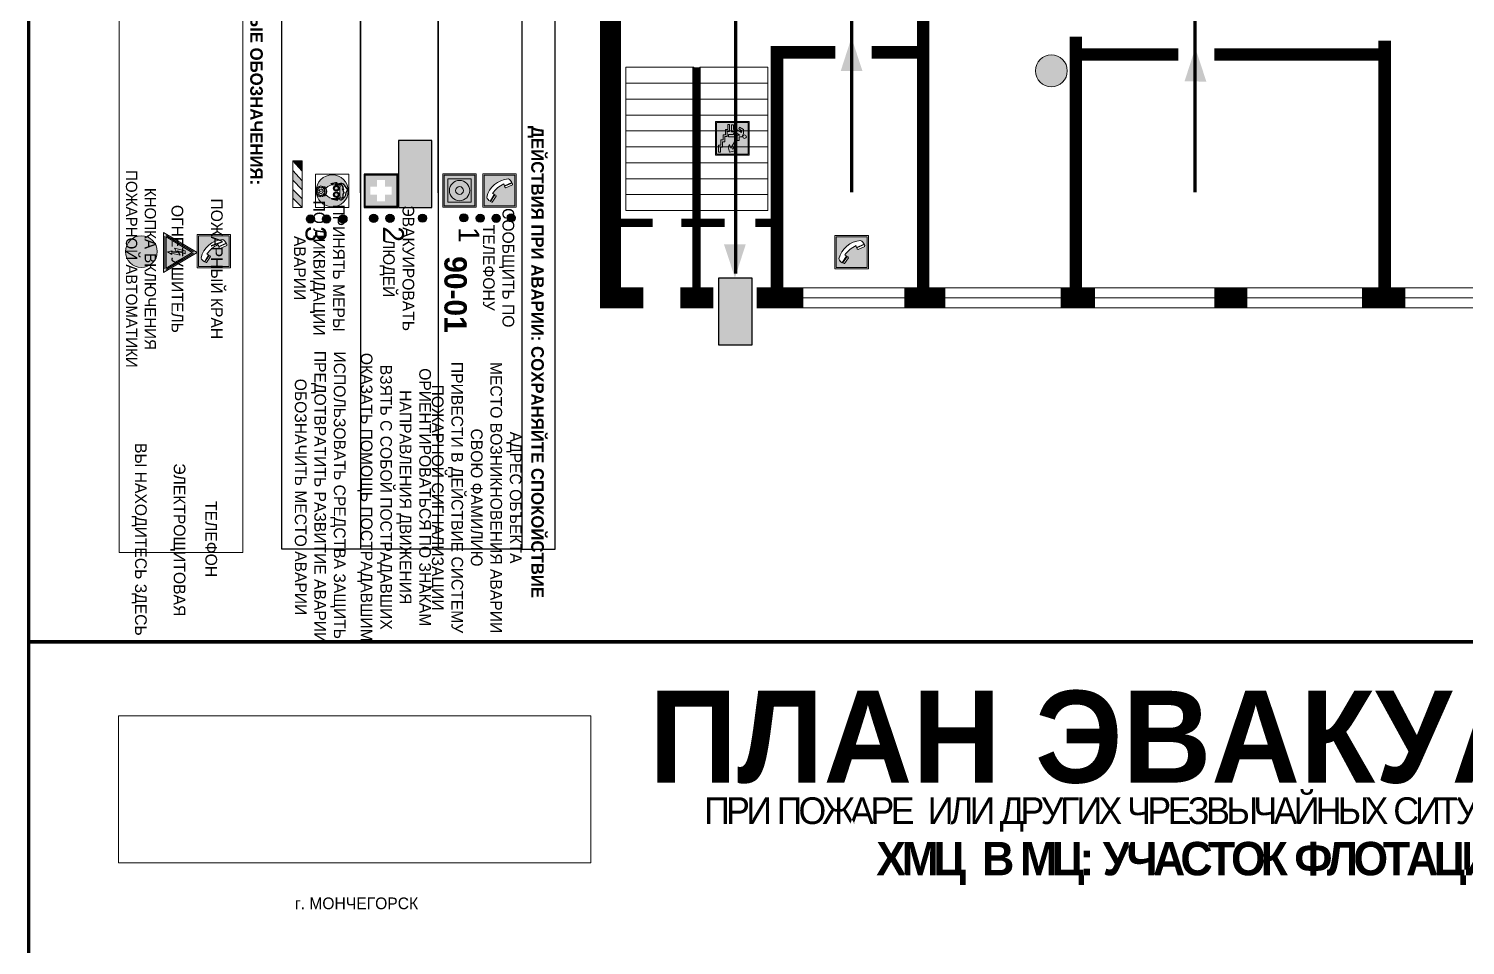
# Model space of a CAD drawing. Header units: millimetres. Extents: x 13114 to 67229, y 22859 to 38520.
# Drawn here: x 29931.4 to 30275.3, y 30822.1 to 31041.5 of the extents above; entities that cross this region are included whole.
import ezdxf

# ---------------------------------------------------------------- set-up
doc = ezdxf.new("R2010")
doc.units = ezdxf.units.MM
doc.layers.add('План_Штампы', color=7, linetype='Continuous')
doc.styles.add('обычный', font='arial.ttf')
picture_1 = doc.add_image_def('image1.jpg', size_in_pixel=(337, 105))

# ---------------------------------------------------------------- blocks, each defined once
blk = doc.blocks.new('A$C456E1F9C')
at = {"lineweight": 5}
h = blk.add_hatch(color=242, dxfattribs=at)
h.paths.add_polyline_path([(0.51, -1.47), (0.51, -13.26), (12.29, -13.26), (12.29, -1.47)])
h.paths.add_polyline_path([(5.42, -4.95, -0.254479), (4.78, -5.4), (3.52, -2.53, -0.209735), (4.23, -2.4)], flags=16)
h.paths.add_polyline_path([(8.53, -8.6), (10.87, -10.17), (10.54, -10.76), (8.03, -9.13, -0.192251)], flags=16)
h.paths.add_polyline_path([(4.61, -5.49, 0.005518), (3.87, -5.72, 0.128647), (7.49, -10.01, 0.00809), (7.83, -9.33), (10.47, -10.97, -0.16736), (8.99, -12.25, -0.327862), (1.95, -3.95, -0.166952), (3.36, -2.62)], flags=16)
at = {"color": 242, "lineweight": 5}
for p, q in [((0, -13.77), (0, -0.97)), ((12.8, -0.97), (0, -0.97)), ((4.61, -5.49), (3.36, -2.62)), ((3.52, -2.53), (4.78, -5.4)), ((4.23, -2.4), (5.42, -4.95)), ((12.8, -13.77), (12.8, -0.97)), ((7.83, -9.33), (10.47, -10.97)), ((8.03, -9.13), (10.54, -10.76)), ((10.81, -10.12), (8.53, -8.6)), ((10.54, -10.76), (10.8, -10.3)), ((10.8, -10.3), (10.81, -10.12)), ((0, -13.77), (12.8, -13.77))]:
    blk.add_line(p, q, dxfattribs=at)
blk.add_lwpolyline([(0.51, -1.47), (12.29, -1.47), (12.29, -13.26), (0.51, -13.26)], close=True, dxfattribs=at)
for centre, radius, start, end in [((4.59, -5.34), 2.99, 114.2845, 152.1974), ((11.12, -3.31), 9.19, 183.9915, 256.6009), ((4.02, -3.27), 0.891, 76.3284, 123.7092), ((14.98, -39.1), 35.17, 107.1487, 108.4135), ((4.68, -4.59), 0.824, 276.9621, 334.0723), ((13.86, -0.94), 11.08, 205.5536, 234.8762), ((-13.31, 0.8), 23.44, 332.5487, 334.4027), ((8.94, -9.5), 0.989, 114.4092, 157.9388), ((7.87, -9.46), 3, 291.9291, 329.9329)]:
    blk.add_arc(centre, radius, start, end, dxfattribs=at)
blk = doc.blocks.new('A$C3E6D3DDE')
at = {"lineweight": 5}
h = blk.add_hatch(color=40, dxfattribs=at)
h.paths.add_polyline_path([(24.1, 1.45), (16.46, -11.35), (31.74, -11.35)])
h.paths.add_polyline_path([(24.09, -0.46), (30.03, -10.41), (18.14, -10.41)], flags=16)
h.paths.add_polyline_path([(24.54, -3.08), (23.41, -6.02), (25.13, -5.01), (24.33, -8.5), (24.82, -8.27), (23.79, -9.86), (23.4, -8.04), (23.8, -8.43), (24.04, -6.29), (22.39, -7.25), (23.44, -3.08)], flags=0)
h = blk.add_hatch(color=256, dxfattribs=at)
h.paths.add_polyline_path([(24.37, 0.03, 0.567511), (23.82, 0.03), (17.59, -10.4, 0.582454), (17.86, -10.88), (30.32, -10.88, 0.582149), (30.6, -10.4)])
h.paths.add_polyline_path([(24.09, -0.46), (18.14, -10.41), (30.03, -10.41)], flags=16)
h.paths.add_polyline_path([(24.54, -3.08), (23.41, -6.02), (25.13, -5.01), (24.33, -8.5), (24.82, -8.27), (23.79, -9.86), (23.4, -8.04), (23.8, -8.43), (24.04, -6.29), (22.39, -7.25), (23.44, -3.08)], flags=0)
h = blk.add_hatch(color=40, dxfattribs=at)
h.paths.add_polyline_path([(24.09, -0.46), (18.14, -10.41), (30.03, -10.41)])
h.paths.add_polyline_path([(24.82, -8.27), (23.79, -9.86), (23.4, -8.04), (23.8, -8.43), (24.04, -6.29), (22.39, -7.25), (23.44, -3.08), (24.54, -3.08), (23.41, -6.02), (25.13, -5.01), (24.33, -8.5)], flags=16)
at = {"color": 40, "lineweight": 5}
for p, q in [((16.46, -11.35), (24.1, 1.45)), ((24.1, 1.45), (31.74, -11.35))]:
    blk.add_line(p, q, dxfattribs=at)
at = {"lineweight": 5}
for p, q in [((17.59, -10.4), (23.82, 0.03)), ((24.37, 0.03), (30.6, -10.4)), ((18.14, -10.41), (24.09, -0.46)), ((23.44, -3.08), (22.39, -7.25)), ((23.41, -6.02), (24.54, -3.08)), ((25.13, -5.01), (23.41, -6.02)), ((24.54, -3.08), (23.44, -3.08)), ((24.09, -0.46), (30.03, -10.41)), ((24.33, -8.5), (25.13, -5.01)), ((17.86, -10.88), (30.32, -10.88)), ((18.14, -10.41), (30.03, -10.41)), ((22.39, -7.25), (24.04, -6.29)), ((23.8, -8.43), (23.4, -8.04)), ((23.4, -8.04), (23.79, -9.86)), ((23.79, -9.86), (24.82, -8.27)), ((24.04, -6.29), (23.8, -8.43)), ((24.82, -8.27), (24.33, -8.5))]:
    blk.add_line(p, q, dxfattribs=at)
at = {"color": 50, "lineweight": 5}
blk.add_line((31.74, -11.35), (16.46, -11.35), dxfattribs=at)
blk = doc.blocks.new('A$C7B8C2D5B')
at = {"lineweight": 0}
h = blk.add_hatch(color=5, dxfattribs=at)
h.dxf.hatch_style = 1
h.paths.add_polyline_path([(1.4, -3.02, 1), (-2.11, -3.02, 1)])
at = {"color": 5, "lineweight": 0}
blk.add_circle((-0.36, -3.02), 1.75, dxfattribs=at)
blk = doc.blocks.new('A$C38D26F80')
h = blk.add_hatch(color=5)
h.dxf.hatch_style = 1
h.paths.add_polyline_path([(-8.77, -4.48, 1), (-0.19, -4.48, 1)])
h.paths.add_polyline_path([(-6.75, -3.58), (-6.75, -3.31), (-6.62, -3.22), (-6.5, -3.22), (-6.42, -3.3), (-6.39, -3.28), (-6.59, -2.23), (-6.59, -2.01), (-6.38, -1.58), (-4.76, -0.4), (-4.13, -0.79, -0.362848), (-2.1, -2.1, -0.201049), (-2.17, -2.48, 0.085434), (-2.26, -3.13), (-1.9, -3.16), (-2.25, -4.7), (-2.4, -4.59), (-2.43, -4.34), (-2.36, -4.34), (-2.14, -3.34), (-2.47, -3.42), (-2.58, -1.95), (-2.77, -1.58), (-3.58, -1.52), (-3.92, -1.26), (-5.05, -1.73), (-4.87, -1.39), (-5.41, -1.6), (-5.41, -1.46), (-6.13, -1.87), (-6.18, -3.5), (-6.56, -3.47), (-6.37, -4.59), (-6.16, -4.43), (-6.16, -4.66), (-6.36, -4.79), (-6.37, -4.8), (-6.51, -4.76)], flags=16)
h.paths.add_polyline_path([(-6.51, -4.76), (-6.36, -4.79), (-6.37, -4.8)], flags=0)
h.paths.add_polyline_path([(-5.92, -2.34, 0.089508), (-2.67, -2.35), (-2.48, -3.88, -0.268602), (-3.4, -6.18, 0.262449), (-5.2, -6.18, -0.268602), (-6.11, -3.88)], flags=16)
edge = h.paths.add_edge_path(flags=16)
edge.add_ellipse((-5.19, -3.41), major_axis=(0, 0.842), ratio=0.848992, start_angle=0, end_angle=360)
edge = h.paths.add_edge_path(flags=0)
edge.add_ellipse((-5.19, -3.39), major_axis=(0, 0.665), ratio=0.853798, start_angle=0, end_angle=360)
edge = h.paths.add_edge_path(flags=0)
edge.add_ellipse((-5.19, -3.4), major_axis=(0, 0.528), ratio=0.864094, start_angle=0, end_angle=360)
edge = h.paths.add_edge_path(flags=16)
edge.add_ellipse((-3.47, -3.4), major_axis=(0, 0.842), ratio=0.848992, start_angle=0, end_angle=360)
h.paths.add_polyline_path([(-3.13, -6.45), (-3.13, -6.84, 0.383174), (-5.57, -6.85), (-5.57, -6.49, -0.369952)], flags=16)
edge = h.paths.add_edge_path(flags=0)
edge.add_ellipse((-3.47, -3.39), major_axis=(0, 0.665), ratio=0.853798, start_angle=0, end_angle=360)
edge = h.paths.add_edge_path(flags=0)
edge.add_ellipse((-3.47, -3.4), major_axis=(0, 0.528), ratio=0.864094, start_angle=0, end_angle=360)
edge = h.paths.add_edge_path(flags=16)
edge.add_ellipse((-4.34, -7.57), major_axis=(-1.48, 0), ratio=0.744955, start_angle=0, end_angle=360)
h.paths.add_polyline_path([(-5.01, -6.85, -1), (-5.15, -6.85, -1)], flags=0)
h.paths.add_polyline_path([(-5.33, -7.14, -1), (-5.47, -7.14, -1)], flags=0)
h.paths.add_polyline_path([(-4.61, -6.71, -1), (-4.74, -6.71, -1)], flags=16)
h.paths.add_polyline_path([(-5.43, -7.51, -1), (-5.57, -7.51, -1)], flags=0)
h.paths.add_polyline_path([(-4.26, -6.67, -1), (-4.4, -6.67, -1)], flags=16)
h.paths.add_polyline_path([(-4.74, -7.14, -1), (-4.88, -7.14, -1)], flags=0)
h.paths.add_polyline_path([(-4.93, -7.43, -1), (-5.07, -7.43, -1)], flags=0)
h.paths.add_polyline_path([(-4.41, -7.07, -1), (-4.54, -7.07, -1)], flags=0)
h.paths.add_polyline_path([(-5.33, -7.87, -1), (-5.46, -7.87, -1)], flags=0)
h.paths.add_polyline_path([(-3.8, -6.71, -1), (-3.94, -6.71, -1)], flags=16)
h.paths.add_polyline_path([(-4.85, -7.78, -1), (-4.98, -7.78, -1)], flags=0)
h.paths.add_polyline_path([(-3.96, -7.14, -1), (-4.1, -7.14, -1)], flags=0)
h.paths.add_polyline_path([(-4.33, -7.53, -1), (-4.47, -7.53, -1)], flags=0)
h.paths.add_polyline_path([(-5.09, -8.12, -1), (-5.23, -8.12, -1)], flags=0)
h.paths.add_polyline_path([(-3.5, -6.94, -1), (-3.64, -6.94, -1)], flags=0)
h.paths.add_polyline_path([(-4.54, -7.97, -1), (-4.68, -7.97, -1)], flags=0)
h.paths.add_polyline_path([(-3.66, -7.39, -1), (-3.8, -7.39, -1)], flags=0)
h.paths.add_polyline_path([(-4.73, -8.35, -1), (-4.86, -8.35, -1)], flags=0)
h.paths.add_polyline_path([(-4.09, -7.96, -1), (-4.23, -7.96, -1)], flags=0)
h.paths.add_polyline_path([(-3.77, -7.74, -1), (-3.91, -7.74, -1)], flags=0)
h.paths.add_polyline_path([(-3.22, -7.27, -1), (-3.35, -7.27, -1)], flags=0)
h.paths.add_polyline_path([(-4.34, -8.4, -1), (-4.47, -8.4, -1)], flags=0)
h.paths.add_polyline_path([(-3.16, -7.61, -1), (-3.3, -7.61, -1)], flags=0)
h.paths.add_polyline_path([(-3.9, -8.35, -1), (-4.04, -8.35, -1)], flags=0)
h.paths.add_polyline_path([(-3.32, -7.91, -1), (-3.46, -7.91, -1)], flags=0)
h.paths.add_polyline_path([(-3.55, -8.23, -1), (-3.69, -8.23, -1)], flags=0)
at = {"color": 5, "lineweight": 5}
for p, q in [((-4.48, 0), (-8.96, 0)), ((-8.96, 0), (-8.96, -4.48)), ((-4.48, 0), (0, 0)), ((0, 0), (0, -4.48)), ((-6.75, -3.31), (-6.62, -3.22)), ((-6.75, -3.58), (-6.75, -3.31)), ((-6.51, -4.76), (-6.75, -3.58)), ((-6.62, -3.22), (-6.5, -3.22)), ((-6.59, -2.01), (-6.38, -1.58)), ((-6.59, -2.23), (-6.59, -2.01)), ((-6.39, -3.28), (-6.59, -2.23)), ((-6.18, -3.5), (-6.56, -3.47)), ((-6.56, -3.47), (-6.37, -4.59)), ((-6.5, -3.22), (-6.42, -3.3)), ((-6.42, -3.3), (-6.39, -3.28)), ((-6.38, -1.58), (-4.76, -0.4)), ((-6.13, -1.87), (-6.18, -3.5)), ((-5.41, -1.46), (-6.13, -1.87)), ((-5.92, -2.34), (-6.11, -3.88)), ((-4.87, -1.39), (-5.41, -1.6)), ((-5.41, -1.6), (-5.41, -1.46)), ((-3.92, -1.26), (-5.05, -1.73)), ((-5.05, -1.73), (-4.87, -1.39)), ((-4.76, -0.4), (-4.13, -0.79)), ((-3.58, -1.52), (-3.92, -1.26)), ((-2.77, -1.58), (-3.58, -1.52)), ((-2.58, -1.95), (-2.77, -1.58)), ((-2.67, -2.34), (-2.48, -3.88)), ((-2.47, -3.42), (-2.58, -1.95)), ((-2.14, -3.34), (-2.47, -3.42)), ((-2.36, -4.34), (-2.14, -3.34)), ((-1.9, -3.16), (-2.26, -3.13)), ((-2.25, -4.7), (-1.9, -3.16)), ((-8.96, -8.96), (-8.96, -4.48)), ((-6.37, -4.8), (-6.51, -4.76)), ((-6.37, -4.59), (-6.16, -4.43)), ((-6.16, -4.66), (-6.37, -4.8)), ((-6.16, -4.43), (-6.16, -4.66)), ((-5.57, -6.49), (-5.57, -6.85)), ((-3.13, -6.45), (-3.13, -6.84)), ((-2.43, -4.34), (-2.4, -4.59)), ((-2.43, -4.34), (-2.36, -4.34)), ((-2.4, -4.59), (-2.25, -4.7)), ((0, -8.96), (0, -4.48)), ((-4.48, -8.96), (-8.96, -8.96)), ((-4.48, -8.96), (0, -8.96))]:
    blk.add_line(p, q, dxfattribs=at)
at = {"color": 5}
for p, q in [((-6.75, -3.31), (-6.62, -3.22)), ((-6.75, -3.58), (-6.75, -3.31)), ((-6.51, -4.76), (-6.75, -3.58)), ((-6.62, -3.22), (-6.5, -3.22)), ((-6.59, -2.01), (-6.38, -1.58)), ((-6.59, -2.23), (-6.59, -2.01)), ((-6.39, -3.28), (-6.59, -2.23)), ((-6.18, -3.5), (-6.56, -3.47)), ((-6.56, -3.47), (-6.37, -4.59)), ((-6.5, -3.22), (-6.42, -3.3)), ((-6.42, -3.3), (-6.39, -3.28)), ((-6.38, -1.58), (-4.76, -0.4)), ((-6.13, -1.87), (-6.18, -3.5)), ((-5.41, -1.46), (-6.13, -1.87)), ((-4.87, -1.39), (-5.41, -1.6)), ((-5.41, -1.6), (-5.41, -1.46)), ((-3.92, -1.26), (-5.05, -1.73)), ((-5.05, -1.73), (-4.87, -1.39)), ((-4.76, -0.4), (-4.13, -0.79)), ((-3.58, -1.52), (-3.92, -1.26)), ((-2.77, -1.58), (-3.58, -1.52)), ((-2.58, -1.95), (-2.77, -1.58)), ((-2.47, -3.42), (-2.58, -1.95)), ((-2.14, -3.34), (-2.47, -3.42)), ((-2.36, -4.34), (-2.14, -3.34)), ((-2.26, -3.13), (-1.9, -3.16)), ((-1.9, -3.16), (-2.25, -4.7)), ((-6.37, -4.8), (-6.51, -4.76)), ((-6.36, -4.79), (-6.51, -4.76)), ((-6.37, -4.59), (-6.16, -4.43)), ((-6.16, -4.66), (-6.37, -4.8)), ((-6.16, -4.66), (-6.36, -4.79)), ((-6.16, -4.43), (-6.16, -4.66)), ((-2.4, -4.59), (-2.43, -4.34)), ((-2.43, -4.34), (-2.36, -4.34)), ((-2.25, -4.7), (-2.4, -4.59))]:
    blk.add_line(p, q, dxfattribs=at)
at = {"color": 5, "lineweight": 5}
for centre, radius in [((-4.48, -4.48), 4.29), ((-5.5, -7.51), 0.0678), ((-5.4, -7.14), 0.0678), ((-5.08, -6.85), 0.0678), ((-5, -7.43), 0.0678), ((-4.81, -7.14), 0.0678), ((-4.67, -6.71), 0.0678), ((-4.47, -7.07), 0.0678), ((-4.4, -7.53), 0.0678), ((-4.33, -6.67), 0.0678), ((-4.03, -7.14), 0.0678), ((-3.87, -6.71), 0.0678), ((-3.84, -7.74), 0.0678), ((-3.73, -7.39), 0.0678), ((-3.57, -6.94), 0.0678), ((-3.28, -7.27), 0.0678), ((-3.23, -7.61), 0.0678), ((-5.4, -7.87), 0.0678), ((-5.16, -8.12), 0.0678), ((-4.91, -7.78), 0.0678), ((-4.79, -8.35), 0.0678), ((-4.61, -7.97), 0.0678), ((-4.4, -8.4), 0.0678), ((-4.16, -7.96), 0.0678), ((-3.97, -8.35), 0.0678), ((-3.62, -8.23), 0.0678), ((-3.39, -7.91), 0.0678)]:
    blk.add_circle(centre, radius, dxfattribs=at)
for centre, radius, start, end in [((-4.28, 6.66), 9.15, 259.6987, 280.1569), ((-0.47, -3.05), 1.79, 161.5846, 182.4584), ((-2.6, -2.2), 0.513, 326.4781, 11.7739), ((-3.66, -4.24), 2.47, 171.573, 231.7124), ((-4.33, -7.88), 1.87, 50.358, 131.5662), ((-4.34, -8.2), 1.82, 48.4943, 132.3565), ((-4.3, -7.78), 1.83, 60.5889, 119.4111), ((-4.93, -4.24), 2.47, 308.2876, 8.427)]:
    blk.add_arc(centre, radius, start, end, dxfattribs=at)
at = {"color": 5}
for centre, radius, start, end in [((-3.89, -2.66), 1.88, 17.387, 97.1599), ((-0.35, -3.07), 1.91, 162.2553, 181.7878), ((-2.6, -2.2), 0.511, 326.3906, 11.8614)]:
    blk.add_arc(centre, radius, start, end, dxfattribs=at)
at = {"color": 5, "lineweight": 5}
for centre, major_axis, ratio in [((-5.19, -3.41), (0, 0.842), 0.848992), ((-5.19, -3.39), (0, 0.665), 0.853798), ((-5.19, -3.4), (0, 0.528), 0.864094), ((-3.47, -3.4), (0, 0.842), 0.848992), ((-3.47, -3.39), (0, 0.665), 0.853798), ((-3.47, -3.4), (0, 0.528), 0.864094), ((-4.34, -7.57), (-1.48, 0), 0.744955)]:
    blk.add_ellipse(centre, major_axis=major_axis, ratio=ratio, dxfattribs=at)
blk = doc.blocks.new('A$C47DD6509')
at = {"lineweight": 5}
for points in [[(-8.69, 0), (-11.19, 0), (-11.19, -2.22)], [(-4.22, 0), (-6.45, 0), (-8.91, -2.22), (-6.61, -2.22)], [(0, 0), (-2.09, 0), (-4.36, -2.22), (-2.29, -2.22)]]:
    blk.add_hatch(color=242, dxfattribs=at).paths.add_polyline_path(points)
at = {"color": 242, "lineweight": 5}
for p, q in [((-11.19, -2.22), (-8.69, 0)), ((-11.19, -2.22), (-11.19, 0)), ((-11.19, 0), (-8.69, 0)), ((-11.19, 0), (0, 0)), ((-8.91, -2.22), (-6.45, 0)), ((-6.61, -2.22), (-4.22, 0)), ((-4.36, -2.22), (-2.09, 0)), ((-2.29, -2.22), (0, 0)), ((0, 0), (0, -2.22)), ((0, -2.22), (-11.19, -2.22))]:
    blk.add_line(p, q, dxfattribs=at)
blk = doc.blocks.new('A$C32E8229D')
at = {"true_color": 0xffffff}
blk.add_hatch(color=7, dxfattribs=at).paths.add_polyline_path([(0, 0), (0, -8), (16, -8), (16, 0)])
h = blk.add_hatch(color=126)
h.paths.add_polyline_path([(0.2, -0.2), (15.8, -0.2), (15.8, -7.8), (0.2, -7.8)])
h.paths.add_polyline_path([(13.49, -2.05), (12.08, -2.05), (11.37, -2.63, 0.162397), (11.29, -2.84), (11.29, -3.63), (10.35, -3.63), (10.35, -4.05), (11.68, -4.05), (11.68, -3.48), (12.26, -4.28), (11.29, -5.1), (11.29, -6.78), (11.85, -6.78), (11.85, -5.44), (12.8, -4.64), (12.8, -5.94), (14.46, -5.94), (14.46, -5.39), (13.45, -5.39), (13.45, -3.97), (12.46, -2.59), (13.15, -2.59), (13.69, -3.34), (14.18, -3)], flags=16)
h.paths.add_polyline_path([(10.74, -1.82, 1), (11.8, -1.82, 1)], flags=16)
h.paths.add_polyline_path([(9.39, -3.59), (5.99, -3.59), (6.56, -3.03), (5.91, -3.03), (5.1, -3.83), (5.91, -4.64), (6.56, -4.64), (5.99, -4.09), (9.39, -4.09)], flags=16)
h.paths.add_polyline_path([(4.29, -1.08), (1.72, -1.08), (1.72, -6.6), (4.29, -6.6)], flags=16)
at = {"color": 126}
blk.add_lwpolyline([(16, -8), (0, -8), (0, 0), (16, 0)], close=True, dxfattribs=at)
blk = doc.blocks.new('A$C18900ED3')
h = blk.add_hatch(color=126)
h.paths.add_polyline_path([(-0.18, -0.18), (-7.02, -0.18), (-7.02, -7.02), (-0.18, -7.02)])
h.paths.add_polyline_path([(-5.89, -4.46), (-5.89, -2.77), (-4.46, -2.77), (-4.46, -1.31), (-2.77, -1.31), (-2.77, -2.77), (-1.33, -2.77), (-1.33, -4.46), (-2.77, -4.46), (-2.77, -5.89), (-4.46, -5.89), (-4.46, -4.46)], flags=16)
at = {"color": 126}
for p, q in [((-7.2, 0), (-7.2, -7.2)), ((0, 0), (-7.2, 0)), ((0, -7.2), (0, 0)), ((-7.02, -7.02), (-7.02, -0.18)), ((-7.02, -0.18), (-0.18, -0.18)), ((-0.18, -0.18), (-0.18, -7.02)), ((-7.2, -7.2), (0, -7.2)), ((-0.18, -7.02), (-7.02, -7.02))]:
    blk.add_line(p, q, dxfattribs=at)
blk = doc.blocks.new('A$C54414219')
at = {"true_color": 0xffffff}
h = blk.add_hatch(color=7, dxfattribs=at)
h.paths.add_polyline_path([(2.39, -9.45), (2.39, -18.3), (11.23, -18.3), (11.23, -9.45)], flags=0)
h.paths.add_polyline_path([(10.71, -13.87, -1), (2.92, -13.87, -1)], flags=0)
h.paths.add_polyline_path([(8.3, -13.87, -1), (5.33, -13.87, -1)], flags=0)
h.paths.add_polyline_path([(0.41, -7.47), (0.41, -20.27), (13.21, -20.27), (13.21, -7.47)])
h.paths.add_polyline_path([(0.92, -19.77), (12.71, -19.77), (12.71, -7.98), (0.92, -7.98)], flags=16)
h.paths.add_polyline_path([(11.23, -9.45), (11.23, -18.3), (2.39, -18.3), (2.39, -9.45)], flags=0)
at = {"lineweight": 5}
h = blk.add_hatch(color=242, dxfattribs=at)
h.paths.add_polyline_path([(12.71, -7.98), (0.92, -7.98), (0.92, -19.77), (12.71, -19.77)])
h.paths.add_polyline_path([(11.23, -18.3), (2.39, -18.3), (2.39, -9.45), (11.23, -9.45)], flags=16)
h.paths.add_polyline_path([(10.71, -13.87, -1), (2.92, -13.87, -1)], flags=0)
h.paths.add_polyline_path([(8.3, -13.87, -1), (5.33, -13.87, -1)], flags=0)
at = {"true_color": 0xffffff}
h = blk.add_hatch(color=7, dxfattribs=at)
h.paths.add_polyline_path([(2.39, -9.45), (2.39, -18.3), (11.23, -18.3), (11.23, -9.45)])
h.paths.add_polyline_path([(10.71, -13.87, -1), (2.92, -13.87, -1)], flags=16)
h.paths.add_polyline_path([(8.3, -13.87, -1), (5.33, -13.87, -1)], flags=0)
at = {"lineweight": 5}
h = blk.add_hatch(color=242, dxfattribs=at)
h.paths.add_polyline_path([(2.92, -13.87, 1), (10.71, -13.87, 1)])
h.paths.add_polyline_path([(8.3, -13.87, -1), (5.33, -13.87, -1)], flags=16)
at = {"color": 242, "lineweight": 5}
for p, q in [((0.41, -20.27), (0.41, -7.47)), ((0.41, -7.47), (13.21, -7.47)), ((0.41, -7.47), (13.21, -7.47)), ((13.21, -20.27), (13.21, -7.47)), ((0.41, -20.27), (13.21, -20.27))]:
    blk.add_line(p, q, dxfattribs=at)
for points in [[(0.92, -7.98), (12.71, -7.98), (12.71, -19.77), (0.92, -19.77)], [(2.39, -9.45), (11.23, -9.45), (11.23, -18.3), (2.39, -18.3)]]:
    blk.add_lwpolyline(points, close=True, dxfattribs=at)
for radius in [3.89, 1.49]:
    blk.add_circle((6.81, -13.87), radius, dxfattribs=at)
blk = doc.blocks.new('A$C7B4425F7')
at = {"true_color": 0xffffff}
blk.add_hatch(color=7, dxfattribs=at).paths.add_polyline_path([(0, 0), (-16, 0), (-16, -8), (0, -8)])
h = blk.add_hatch(color=126)
h.paths.add_polyline_path([(-0.2, -0.2), (-15.8, -0.2), (-15.8, -7.8), (-0.2, -7.8)])
h.paths.add_polyline_path([(-11.76, -2.03), (-11.76, -3.66), (-11.17, -3.66, -0.568275), (-11.17, -6.18), (-12.58, -6.18), (-12.58, -2.03)], flags=16)
h.paths.add_polyline_path([(-13.33, -4.12, -0.495768), (-13.59, -6.18), (-15.03, -6.18), (-15.03, -2.03), (-13.59, -2.03, -0.487973)], flags=16)
h.paths.add_polyline_path([(-10.25, -2.03), (-9.48, -2.03), (-9.48, -6.18), (-10.25, -6.18)], flags=16)
h.paths.add_polyline_path([(-13.84, -3.69), (-14.24, -3.69), (-14.24, -3.03), (-13.9, -3.03, -0.692621)], flags=0)
h.paths.add_polyline_path([(-9.15, -2.03), (-8.4, -2.03), (-8.04, -3.07), (-7.68, -2.03), (-6.93, -2.03), (-7.64, -4.1), (-6.93, -6.18), (-7.68, -6.18), (-8.04, -5.14), (-8.4, -6.18), (-9.15, -6.18), (-8.44, -4.1)], flags=16)
h.paths.add_polyline_path([(-11.76, -4.46), (-11.42, -4.46, -0.692621), (-11.36, -5.12), (-11.76, -5.12)], flags=0)
h.paths.add_polyline_path([(-13.9, -5.2), (-14.24, -5.2), (-14.24, -4.55), (-13.84, -4.55, -0.708038)], flags=0)
edge = h.paths.add_edge_path(flags=16)
edge.add_ellipse((-5.51, -4.08), major_axis=(0, 2.05), ratio=0.586184, start_angle=0, end_angle=360)
edge = h.paths.add_edge_path(flags=0)
edge.add_ellipse((-5.51, -4.08), major_axis=(0, 1.14), ratio=0.454828, start_angle=0, end_angle=360)
h.paths.add_polyline_path([(-4.13, -4.96, 0.377264), (-3.48, -4.52, 0.0555), (-3.16, -2.03), (-1.66, -2.03), (-1.66, -4.96), (-0.96, -4.96), (-0.96, -7.01), (-1.75, -7.01), (-1.75, -6.18), (-3.3, -6.18), (-3.3, -7.02), (-4.13, -7.02)], flags=16)
h.paths.add_polyline_path([(-2.73, -2.91), (-2.28, -2.91), (-2.28, -4.96), (-3.05, -4.96, 0.079136)], flags=0)
at = {"color": 126}
blk.add_lwpolyline([(-16, -8), (0, -8), (0, 0), (-16, 0)], close=True, dxfattribs=at)
blk = doc.blocks.new('вниз')
at = {"lineweight": 0, "true_color": 0xffffff}
h = blk.add_hatch(color=7, dxfattribs=at)
h.dxf.hatch_style = 1
h.paths.add_polyline_path([(40994.51, -4472.22), (40986.51, -4472.22), (40986.51, -4480.22), (40994.51, -4480.22)])
h.paths.add_polyline_path([(40994.31, -4472.42), (40994.31, -4480.01), (40986.71, -4480.01), (40986.71, -4472.42)], flags=16)
h.paths.add_polyline_path([(40988.43, -4473.53), (40989.43, -4473.53), (40990.19, -4473.96), (40990.19, -4474.6), (40991, -4474.6), (40991, -4475.06), (40989.73, -4475.06), (40989.73, -4474.46), (40989.3, -4475.18), (40990.17, -4475.7), (40990.17, -4477.11), (40989.63, -4477.11), (40989.63, -4476.01), (40988.94, -4475.59), (40988.94, -4476.46), (40988.94, -4476.46), (40987.47, -4476.46), (40987.26, -4476.46), (40987.26, -4475.92), (40988.4, -4475.92), (40988.4, -4475.2), (40989.1, -4473.99), (40988.66, -4473.99), (40988.24, -4474.7), (40987.86, -4474.47), (40988.41, -4473.56)], flags=0)
h.paths.add_polyline_path([(40990.55, -4473.29, -1), (40989.69, -4473.29, -1)], flags=0)
h.paths.add_polyline_path([(40988.85, -4476.89), (40988.85, -4477.43), (40990.1, -4477.43), (40990.1, -4477.99), (40991.34, -4477.99), (40991.34, -4478.54), (40992.59, -4478.54), (40992.59, -4479.09), (40993.83, -4479.09), (40993.83, -4479.52), (40992.17, -4479.52), (40992.17, -4478.97), (40990.91, -4478.97), (40990.91, -4478.41), (40989.68, -4478.41), (40989.68, -4477.86), (40988.43, -4477.86), (40988.43, -4477.31), (40987.6, -4477.31), (40987.18, -4477.31), (40987.18, -4476.89)], flags=0)
h.paths.add_polyline_path([(40991.61, -4475.33), (40993.12, -4476.2), (40992.9, -4475.27), (40993.48, -4475.6), (40993.83, -4476.88), (40992.56, -4477.22), (40991.97, -4476.88), (40992.9, -4476.61), (40991.38, -4475.74), (40991.58, -4475.39)], flags=0)
h.paths.add_polyline_path([(40990.19, -4473.96), (40989.43, -4473.53), (40988.43, -4473.53), (40988.41, -4473.56), (40987.86, -4474.47), (40988.24, -4474.7), (40988.66, -4473.99), (40989.1, -4473.99), (40988.4, -4475.2), (40988.4, -4475.92), (40987.26, -4475.92), (40987.26, -4476.46), (40987.47, -4476.46), (40988.94, -4476.46), (40988.94, -4476.27), (40988.94, -4475.59), (40989.63, -4476.01), (40989.63, -4477.11), (40990.17, -4477.11), (40990.17, -4475.7), (40989.3, -4475.18), (40989.73, -4474.46), (40989.73, -4475.06), (40991, -4475.06), (40991, -4474.6), (40990.19, -4474.6)], flags=0)
h.paths.add_polyline_path([(40990.55, -4473.29, 1), (40989.69, -4473.29, 1)], flags=0)
h.paths.add_polyline_path([(40991.61, -4475.33), (40991.58, -4475.39), (40991.38, -4475.74), (40992.9, -4476.61), (40991.97, -4476.88), (40992.56, -4477.22), (40993.83, -4476.88), (40993.48, -4475.6), (40992.9, -4475.27), (40993.12, -4476.2)], flags=0)
h.paths.add_polyline_path([(40990.1, -4477.43), (40988.85, -4477.43), (40988.85, -4476.89), (40987.18, -4476.89), (40987.18, -4477.31), (40987.6, -4477.31), (40988.43, -4477.31), (40988.43, -4477.86), (40989.68, -4477.86), (40989.68, -4478.41), (40990.91, -4478.41), (40990.91, -4478.97), (40992.17, -4478.97), (40992.17, -4479.52), (40993.83, -4479.52), (40993.83, -4479.09), (40992.59, -4479.09), (40992.59, -4478.54), (40991.34, -4478.54), (40991.34, -4477.99), (40990.1, -4477.99)], flags=0)
at = {"lineweight": 0}
h = blk.add_hatch(color=126, dxfattribs=at)
h.dxf.hatch_style = 1
h.paths.add_polyline_path([(40994.31, -4472.42), (40986.71, -4472.42), (40986.71, -4480.01), (40994.31, -4480.01)])
h.paths.add_polyline_path([(40988.43, -4473.53), (40989.43, -4473.53), (40990.19, -4473.96), (40990.19, -4474.6), (40991, -4474.6), (40991, -4475.06), (40989.73, -4475.06), (40989.73, -4474.46), (40989.3, -4475.18), (40990.17, -4475.7), (40990.17, -4477.11), (40989.63, -4477.11), (40989.63, -4476.01), (40988.94, -4475.59), (40988.94, -4476.46), (40988.94, -4476.46), (40987.47, -4476.46), (40987.26, -4476.46), (40987.26, -4475.92), (40988.4, -4475.92), (40988.4, -4475.2), (40989.1, -4473.99), (40988.66, -4473.99), (40988.24, -4474.7), (40987.86, -4474.47), (40988.41, -4473.56)], flags=16)
h.paths.add_polyline_path([(40990.55, -4473.29, -1), (40989.69, -4473.29, -1)], flags=16)
h.paths.add_polyline_path([(40988.85, -4476.89), (40988.85, -4477.43), (40990.1, -4477.43), (40990.1, -4477.99), (40991.34, -4477.99), (40991.34, -4478.54), (40992.59, -4478.54), (40992.59, -4479.09), (40993.83, -4479.09), (40993.83, -4479.52), (40992.17, -4479.52), (40992.17, -4478.97), (40990.91, -4478.97), (40990.91, -4478.41), (40989.68, -4478.41), (40989.68, -4477.86), (40988.43, -4477.86), (40988.43, -4477.31), (40987.6, -4477.31), (40987.18, -4477.31), (40987.18, -4476.89)], flags=16)
h.paths.add_polyline_path([(40991.61, -4475.33), (40993.12, -4476.2), (40992.9, -4475.27), (40993.48, -4475.6), (40993.83, -4476.88), (40992.56, -4477.22), (40991.97, -4476.88), (40992.9, -4476.61), (40991.38, -4475.74), (40991.58, -4475.39)], flags=16)
at = {"lineweight": 0, "true_color": 0xffffff}
h = blk.add_hatch(color=7, dxfattribs=at)
h.dxf.hatch_style = 1
h.paths.add_polyline_path([(40989.73, -4474.46), (40989.73, -4475.06), (40991, -4475.06), (40991, -4474.6), (40990.19, -4474.6), (40990.19, -4473.96), (40989.43, -4473.53), (40988.43, -4473.53), (40988.41, -4473.56), (40987.86, -4474.47), (40988.24, -4474.7), (40988.66, -4473.99), (40989.1, -4473.99), (40988.4, -4475.2), (40988.4, -4475.92), (40987.26, -4475.92), (40987.26, -4476.46), (40987.47, -4476.46), (40988.94, -4476.46), (40988.94, -4475.59), (40989.63, -4476.01), (40989.63, -4477.11), (40990.17, -4477.11), (40990.17, -4475.7), (40989.3, -4475.18)])
h.paths.add_polyline_path([(40989.69, -4473.29, 1), (40990.55, -4473.29, 1)])
h.paths.add_polyline_path([(40991.61, -4475.33), (40991.58, -4475.39), (40991.38, -4475.74), (40992.9, -4476.61), (40991.97, -4476.88), (40992.56, -4477.22), (40993.83, -4476.88), (40993.48, -4475.6), (40992.9, -4475.27), (40993.12, -4476.2)])
h.paths.add_polyline_path([(40990.1, -4477.43), (40988.85, -4477.43), (40988.85, -4476.89), (40987.18, -4476.89), (40987.18, -4477.31), (40987.6, -4477.31), (40988.43, -4477.31), (40988.43, -4477.86), (40989.68, -4477.86), (40989.68, -4478.41), (40990.91, -4478.41), (40990.91, -4478.97), (40992.17, -4478.97), (40992.17, -4479.52), (40993.83, -4479.52), (40993.83, -4479.09), (40992.59, -4479.09), (40992.59, -4478.54), (40991.34, -4478.54), (40991.34, -4477.99), (40990.1, -4477.99)])
at = {"color": 126, "lineweight": 0}
for points in [[(40986.51, -4472.22), (40994.51, -4472.22), (40994.51, -4480.22), (40986.51, -4480.22)], [(40986.71, -4472.42), (40994.31, -4472.42), (40994.31, -4480.01), (40986.71, -4480.01)]]:
    blk.add_lwpolyline(points, close=True, dxfattribs=at)
for points in [[(40987.47, -4476.46), (40987.26, -4476.46), (40987.26, -4475.92), (40988.4, -4475.92), (40988.4, -4475.2), (40989.1, -4473.99), (40988.66, -4473.99), (40988.24, -4474.7), (40987.86, -4474.47), (40988.41, -4473.56), (40988.43, -4473.53), (40989.43, -4473.53), (40990.19, -4473.96), (40990.19, -4474.6), (40991, -4474.6), (40991, -4475.06), (40989.73, -4475.06), (40989.73, -4474.46), (40989.3, -4475.18), (40990.17, -4475.7), (40990.17, -4477.11), (40989.63, -4477.11), (40989.63, -4476.01), (40988.94, -4475.59), (40988.94, -4476.46)], [(40987.6, -4477.31), (40987.18, -4477.31), (40987.18, -4476.89), (40988.85, -4476.89), (40988.85, -4477.43), (40990.1, -4477.43), (40990.1, -4477.99), (40991.34, -4477.99), (40991.34, -4478.54), (40992.59, -4478.54), (40992.59, -4479.09), (40993.83, -4479.09), (40993.83, -4479.52), (40992.17, -4479.52), (40992.17, -4478.97), (40990.91, -4478.97), (40990.91, -4478.41), (40989.68, -4478.41), (40989.68, -4477.86), (40988.43, -4477.86), (40988.43, -4477.31), (40987.6, -4477.31)], [(40987.47, -4476.46), (40988.94, -4476.46), (40988.94, -4476.27)], [(40991.58, -4475.39), (40991.38, -4475.74), (40992.9, -4476.61), (40991.97, -4476.88), (40992.56, -4477.22), (40993.83, -4476.88), (40993.48, -4475.6), (40992.9, -4475.27), (40993.12, -4476.2), (40991.61, -4475.33), (40991.58, -4475.39)]]:
    blk.add_lwpolyline(points, dxfattribs=at)
blk.add_circle((40990.12, -4473.29), 0.432, dxfattribs=at)

msp = doc.modelspace()

# ---------------------------------------------------------------- hatches: boundary and pattern name
at = {"lineweight": 0}
h = msp.add_hatch(color=256, dxfattribs=at)
h.dxf.hatch_style = 1
h.paths.add_polyline_path([(29998.86, 30996.96, 1), (29998.86, 30995.02, 1)])
h = msp.add_hatch(color=256, dxfattribs=at)
h.dxf.hatch_style = 1
h.paths.add_polyline_path([(30002.7, 30996.96, 1), (30002.7, 30995.03, 1)])
h = msp.add_hatch(color=256, dxfattribs=at)
h.dxf.hatch_style = 1
h.paths.add_polyline_path([(30006.64, 30996.95, 1), (30006.64, 30995.02, 1)])
h = msp.add_hatch(color=256, dxfattribs=at)
h.dxf.hatch_style = 1
h.paths.add_polyline_path([(30014, 30997.11, 1), (30014, 30995.18, 1)])
h = msp.add_hatch(color=256, dxfattribs=at)
h.dxf.hatch_style = 1
h.paths.add_polyline_path([(30017.9, 30997.1, 1), (30017.9, 30995.17, 1)])
h = msp.add_hatch(color=256, dxfattribs=at)
h.dxf.hatch_style = 1
h.paths.add_polyline_path([(30025.68, 30997.14, 1), (30025.68, 30995.21, 1)])
h = msp.add_hatch(color=256, dxfattribs=at)
h.dxf.hatch_style = 1
h.paths.add_polyline_path([(30035.57, 30997.23, 1), (30035.57, 30995.3, 1)])
h = msp.add_hatch(color=256, dxfattribs=at)
h.dxf.hatch_style = 1
h.paths.add_polyline_path([(30039.5, 30997.15, 1), (30039.5, 30995.21, 1)])
h = msp.add_hatch(color=256, dxfattribs=at)
h.dxf.hatch_style = 1
h.paths.add_polyline_path([(30043.31, 30997.11, 1), (30043.31, 30995.17, 1)])
h = msp.add_hatch(color=256, dxfattribs=at)
h.dxf.hatch_style = 1
h.paths.add_polyline_path([(30046.89, 30997.21, 1), (30046.89, 30995.28, 1)])

# ---------------------------------------------------------------- linework, layer by layer
at = {"color": 1, "lineweight": 100}
for points in [[(29931.41, 31289.76), (30531.41, 31289.76), (30531.41, 30894.76), (29931.41, 30894.76)], [(29931.41, 30894.76), (30531.41, 30894.76), (30531.41, 30499.76), (29931.41, 30499.76)]]:
    msp.add_lwpolyline(points, close=True, dxfattribs=at)
at = {"lineweight": 0}
for points in [[(29982.65, 31262.48), (29982.65, 30916.16), (29953.08, 30916.16), (29953.08, 31262.48)], [(30090.63, 31032.3), (30074.35, 31032.3), (30074.35, 31028.49), (30090.63, 31028.49)], [(30108.39, 31032.3), (30092.11, 31032.3), (30092.11, 31028.49), (30108.39, 31028.49)], [(30090.63, 31028.49), (30074.35, 31028.49), (30074.35, 31024.68), (30090.63, 31024.68)], [(30108.39, 31028.49), (30092.11, 31028.49), (30092.11, 31024.68), (30108.39, 31024.68)], [(30090.63, 31024.68), (30074.35, 31024.68), (30074.35, 31020.87), (30090.63, 31020.87)], [(30108.39, 31024.68), (30092.11, 31024.68), (30092.11, 31020.87), (30108.39, 31020.87)], [(30090.63, 31020.87), (30074.35, 31020.87), (30074.35, 31017.06), (30090.63, 31017.06)], [(30108.39, 31020.87), (30092.11, 31020.87), (30092.11, 31017.06), (30108.39, 31017.06)], [(30090.63, 31017.06), (30074.35, 31017.06), (30074.35, 31013.25), (30090.63, 31013.25)], [(30108.39, 31017.06), (30092.11, 31017.06), (30092.11, 31013.25), (30108.39, 31013.25)], [(30090.63, 31013.25), (30074.35, 31013.25), (30074.35, 31009.44), (30090.63, 31009.44)], [(30108.39, 31013.25), (30092.11, 31013.25), (30092.11, 31009.44), (30108.39, 31009.44)], [(30090.63, 31009.44), (30074.35, 31009.44), (30074.35, 31005.63), (30090.63, 31005.63)], [(30108.39, 31009.44), (30092.11, 31009.44), (30092.11, 31005.63), (30108.39, 31005.63)], [(30090.63, 31005.63), (30074.35, 31005.63), (30074.35, 31001.82), (30090.63, 31001.82)], [(30108.39, 31005.63), (30092.11, 31005.63), (30092.11, 31001.82), (30108.39, 31001.82)], [(30090.63, 31001.82), (30074.35, 31001.82), (30074.35, 30998.01), (30090.63, 30998.01)], [(30108.39, 31001.82), (30092.11, 31001.82), (30092.11, 30998.01), (30108.39, 30998.01)]]:
    msp.add_lwpolyline(points, close=True, dxfattribs=at)
for points, const_width in [([(30078.54, 30977.1), (30070.7, 30977.1), (30070.7, 31067.84)], 5), ([(30110.56, 30977.1), (30110.56, 31037.38)], 3), ([(30182.11, 31039.63), (30182.11, 30977.73)], 3), ([(30256.05, 31038.7), (30256.05, 30977.7)], 3), ([(30091.29, 31032.3), (30091.29, 30978.28)], 2), ([(30080.78, 30995.06), (30071.8, 30995.06)], 2), ([(30098, 30995.06), (30087.63, 30995.06)], 2), ([(30110.2, 30995.06), (30105.38, 30995.06)], 2), ([(30095.34, 30977.1), (30087.4, 30977.1)], 5), ([(30116.85, 30977.1), (30105.65, 30977.1)], 5), ([(30150.89, 30977.1), (30141.04, 30977.1)], 5), ([(30186.7, 30977.1), (30178.49, 30977.1)], 5), ([(30223.12, 30977.1), (30215.27, 30977.1)], 5), ([(30260.97, 30977.1), (30250.62, 30977.1)], 5)]:
    msp.add_lwpolyline(points, dxfattribs=dict(at, const_width=const_width))
for points in [[(30049.43, 31060.69), (30049.43, 30916.92), (29992.03, 30916.92), (29992.03, 31060.69)], [(30049.43, 31060.69), (30049.43, 30916.92), (30057.48, 30916.92), (30057.48, 31060.69)]]:
    msp.add_lwpolyline(points, close=True)
for points in [[(30010.86, 31002.27), (30010.86, 31060.69), (30010.86, 30916.92)], [(30029.43, 31002.27), (30029.43, 31060.69), (30029.43, 30916.92)]]:
    msp.add_lwpolyline(points)
at = {"lineweight": 100, "const_width": 3}
for points in [[(30145.53, 31053.36), (30145.53, 30977.1)], [(30124.54, 31035.89), (30111, 31035.89)], [(30146.14, 31035.89), (30133.25, 31035.89)], [(30206.6, 31035.36), (30182.49, 31035.36)], [(30256.05, 31035.36), (30215.22, 31035.36)]]:
    msp.add_lwpolyline(points, dxfattribs=at)
at = {"color": 126, "lineweight": 100, "true_color": 0x008754}
for points in [[(30128.39, 31044.58), (30100.58, 31044.58), (30100.58, 30982.97)], [(30128.39, 31044.58), (30128.39, 31002.42)], [(30210.6, 31044.58), (30210.6, 31002.42)]]:
    msp.add_lwpolyline(points, dxfattribs=at)
at = {"lineweight": 0}
for points in [[(30395.58, 30977.1), (30113.24, 30977.1)], [(30395.8, 30979.54), (30113.46, 30979.54)], [(30395.69, 30974.7), (30113.35, 30974.7)]]:
    msp.add_lwpolyline(points, dxfattribs=at)
for centre in [(29998.86, 30995.99), (30002.7, 30995.99), (30006.64, 30995.99), (30014, 30996.14), (30017.9, 30996.14), (30025.68, 30996.18), (30035.57, 30996.26), (30039.5, 30996.18), (30043.31, 30996.14), (30046.89, 30996.25)]:
    msp.add_circle(centre, 0.966)
at = {"layer": 'План_Штампы', "color": 126, "true_color": 0x008754}
for points in [[(30131.02, 31031.39), (30125.8, 31031.4), (30128.39, 31039.42)], [(30213.34, 31028.9), (30208.11, 31028.91), (30210.7, 31036.93)], [(30097.85, 30989.95), (30103.08, 30989.94), (30100.49, 30981.92)]]:
    msp.add_solid(points, dxfattribs=at)

# ---------------------------------------------------------------- block references
for name, p, xscale, yscale, zscale, rotation in [('A$C7B8C2D5B', (30175.45, 31024.88), 2.177419353276491, 2.177419353276491, 2.177419353276491, 180), ('A$C38D26F80', (30008.08, 30998.71), 0.8928571427240968, 0.8928571427240968, 0.8928571427240968, 270), ('A$C18900ED3', (30019.75, 30998.74), 1.111111111007631, 1.111111111007631, 1.111111111007631, 270), ('A$C54414219', (30043.22, 31007.06), 0.625, 0.625, 0.625, 270), ('A$C456E1F9C', (30048.71, 31006.8), 0.625, 0.625, 0.625, 270), ('A$C7B8C2D5B', (29964.95, 30987.39), 2.177419353276491, 2.177419353276491, 2.177419353276491, 270), ('A$C3E6D3DDE', (29970.81, 31003.02), 0.625, 0.625, 0.625, 270), ('A$C456E1F9C', (29980.32, 30992.3), 0.625, 0.625, 0.625, 270), ('A$C456E1F9C', (30133.04, 30992.05), 0.625, 0.625, 0.625, 270)]:
    msp.add_blockref(name, p, dxfattribs=dict(xscale=xscale, yscale=yscale, zscale=zscale, rotation=rotation))
at = {"color": 126, "true_color": 0x008754, "rotation": 270}
msp.add_blockref('вниз', (34576.08, 72005.81), dxfattribs=at)
at = {"xscale": -1, "rotation": 270}
msp.add_blockref('A$C32E8229D', (30027.9, 30998.74), dxfattribs=at)
at = {"color": 242, "true_color": 0xc1121c, "rotation": 270}
msp.add_blockref('A$C47DD6509', (29996.87, 30998.71), dxfattribs=at)
at = {"layer": 'План_Штампы', "rotation": 270}
msp.add_blockref('A$C7B4425F7', (30104.57, 30965.86), dxfattribs=at)

# ---------------------------------------------------------------- texts
at = {"lineweight": 0, "attachment_point": 5, "rotation": 270, "style": 'обычный'}
for s, insert, char_height, width in [('{\\fProxima Nova Rg|b1|i0|c204|p2;УСЛОВНЫЕ ОБОЗНАЧЕНИЯ:\\H1.1997x; }', (29985.92, 31032.98), 3, 175.1736), ('{\\fProxima Nova Rg|b1|i0|c204|p2;ДЕЙСТВИЯ ПРИ АВАРИИ: СОХРАНЯЙТЕ СПОКОЙСТВИЕ\\H1.6644x; }', (30052.79, 30961.74), 3, 175.1736), ('\\pi-8.1,l8.1,t8.1;{\\fProxima Nova Rg|b0|i0|c204|p2;КНОПКА ВКЛЮЧЕНИЯ\\PПОЖАРНОЙ АВТОМАТИКИ}', (29958.26, 30984.04), 2.7, 126.6484), ('\\pi-8.4,l8.4,t8.4;{\\fProxima Nova Rg|b0|i0|c204|p2;ПОЖАРНЫЙ КРАН\\H1.6404x; }', (29976.43, 30984.06), 2.8, 126.6484), ('\\pi-8.4,l8.4,t8.4;{\\fProxima Nova Rg|b0|i0|c204|p2;ОГНЕТУШИТЕЛЬ\\H1.1997x; }', (29966.98, 30984.04), 2.8, 126.6484), ('{\\fProxima Nova Rg|b0|i0|c204|p2;ПРИНЯТЬ МЕРЫ \\PПО ЛИКВИДАЦИИ \\PАВАРИИ}', (30000.98, 30984.24), 2.8, 126.6484), ('{\\fProxima Nova Rg|b0|i0|c204|p2;ЭВАКУИРОВАТЬ \\PЛЮДЕЙ}', (30019.56, 30984.2), 2.8, 126.6484), ('{\\fProxima Nova Rg|b0|i0|c204|p2;СООБЩИТЬ ПО \\PТЕЛЕФОНУ}', (30043.88, 30984.31), 2.8, 126.6484), ('{\\fProxima Nova Rg|b0|i0|c204|p2;3\\H1.1967x; }', (30000.15, 30992.42), 5, 126.6484), ('{\\fProxima Nova Rg|b0|i0|c204|p2;2\\H1.1967x; }', (30018.73, 30992.35), 5, 126.6484), ('{\\fProxima Nova Rg|b0|i0|c204|p2;1\\H1.1667x; }', (30036.81, 30992.2), 5, 126.6484), ('{\\fProxima Nova Rg|b1|i0|c204|p2;\\H1.0714x;90-01\\fProxima Nova Rg|b0|i0|c204|p2;\\H0.93331x; \\H1.3449x; }', (30033.57, 30977.92), 5, 126.6484), ('\\pi-8.4,l8.4,t8.4;{\\fProxima Nova Rg|b0|i0|c204|p2;ИСПОЛЬЗОВАТЬ СРЕДСТВА ЗАЩИТЫ \\PПРЕДОТВРАТИТЬ РАЗВИТИЕ АВАРИИ\\PОБОЗНАЧИТЬ МЕСТО АВАРИИ}', (30001.17, 30929.42), 2.8, 126.6484), ('\\pi-8.4,l8.4,t8.4;{\\fProxima Nova Rg|b0|i0|c204|p2;ОРИЕНТИРОВАТЬСЯ ПО ЗНАКАМ \\PНАПРАВЛЕНИЯ ДВИЖЕНИЯ\\PВЗЯТЬ С СОБОЙ ПОСТРАДАВШИХ\\PОКАЗАТЬ ПОМОЩЬ ПОСТРАДАВШИМ}', (30018.9, 30929.37), 2.8, 126.6484), ('\\pi-8.4,l8.4,t8.4;{\\fProxima Nova Rg|b0|i0|c204|p2;АДРЕС ОБЪЕКТА\\PМЕСТО ВОЗНИКНОВЕНИЯ АВАРИИ\\PСВОЮ ФАМИЛИЮ\\PПРИВЕСТИ В ДЕЙСТВИЕ СИСТЕМУ \\PПОЖАРНОЙ СИГНАЛИЗАЦИИ}', (30038.26, 30929.3), 2.8, 126.6484), ('\\pi-8.4,l8.4,t8.4;{\\fProxima Nova Rg|b0|i0|c204|p2;ВЫ НАХОДИТЕСЬ ЗДЕСЬ\\H1.1997x; }', (29957.85, 30919.28), 2.8, 126.6484), ('\\pi-8.4,l8.4,t8.4;{\\fProxima Nova Rg|b0|i0|c204|p2;ЭЛЕКТРОЩИТОВАЯ\\H1.1997x; }', (29967.12, 30919.19), 2.8, 126.6484), ('\\pi-8.4,l8.4,t8.4;{\\fProxima Nova Rg|b0|i0|c204|p2;ТЕЛЕФОН\\H1.1997x; }', (29975.08, 30919.35), 2.8, 126.6484)]:
    msp.add_mtext(s, dxfattribs=dict(at, insert=insert, char_height=char_height, width=width))
at = {"lineweight": 0, "style": 'обычный'}
for s, insert, char_height, width, attachment_point in [('{\\fProxima Nova Rg|b1|i0|c204|p2;ПЛАН ЭВАКУАЦИИ}', (30079.91, 30883.04), 22, 493.8901, 1), ('\\pi-8.4,l8.4,t8.4;{\\fProxima Nova Rg|b0|i0|c204|p2;г. МОНЧЕГОРСК\\H1.1997x; }', (30009.89, 30832.13), 2.8, 126.6484, 5)]:
    msp.add_mtext(s, dxfattribs=dict(at, insert=insert, char_height=char_height, width=width, attachment_point=attachment_point))
at = {"color": 0, "lineweight": 0, "insert": (30230.6, 30857.71), "char_height": 8, "width": 449.2158, "attachment_point": 5, "style": 'обычный'}
msp.add_mtext('{\\fArial Black|b1|i0|c204|p34;\\H2x;\\T0.85;  \\fArial Narrow|b0|i0|c204|p34;\\H0.8x;\\W0.9;\\P\\fProxima Nova Rg|b0|i0|c204|p2;\\H0.5x;\\W1;\\C256;ПРИ ПОЖАРЕ  ИЛИ ДРУГИХ ЧРЕЗВЫЧАЙНЫХ СИТУАЦИЯХ  ИЗ ПОМЕЩЕНИЙ \\fProxima Nova Rg|b1|i0|c204|p2;\\H1.25x;\\PХМЦ  В МЦ: УЧАСТОК ФЛОТАЦИИ  3 ЭТАЖ}', dxfattribs=at)

# ---------------------------------------------------------------- pictures from other files: only their frames are drawn
at = {"color": 7, "lineweight": 0, "true_color": 0xf5f5ff}
image = msp.add_image(picture_1, insert=(29952.9, 30841.82), size_in_units=(113.11, 35.24), rotation=0, dxfattribs=at)
image.dxf.flags = 7

doc.saveas('drawing.dxf')
